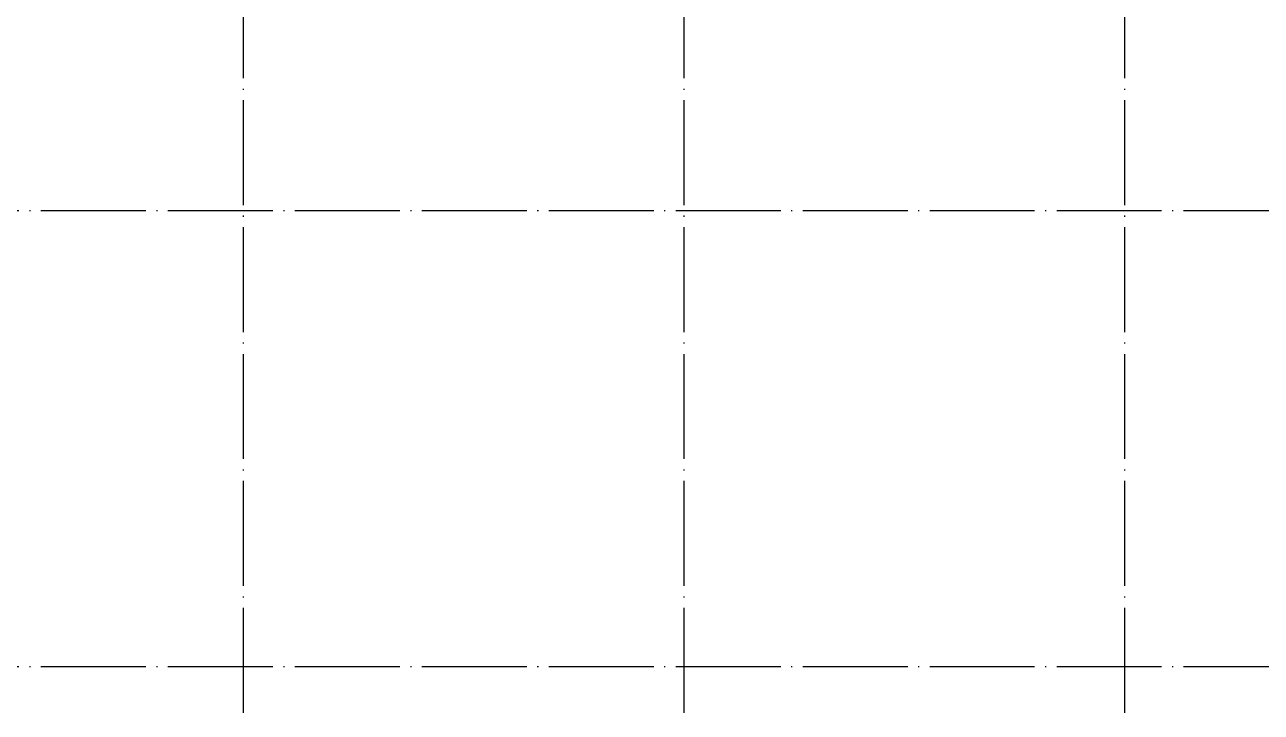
# Model space of a CAD drawing. Extents: x -2209072 to 495824, y -92434 to 572724.
# Drawn here: x 190642 to 214211, y 111230 to 124341 of the extents above; entities that cross this region are included whole.
import ezdxf

# ---------------------------------------------------------------- set-up
doc = ezdxf.new("R2010")
doc.units = 0
doc.header["$LTSCALE"] = 1000
doc.header["$MEASUREMENT"] = 0
doc.linetypes.add('X-104 6#7#平面$0$DOTE', pattern=[2.42, 2, -0.2, 0.02, -0.2])
doc.layers.get('0').update_dxf_attribs({"linetype": 'CONTINUOUS'})
doc.layers.add('X-104 6#7#平面$0$A_AXIS-轴线', color=36, linetype='X-104 6#7#平面$0$DOTE')

# ---------------------------------------------------------------- blocks, each defined once
blk = doc.blocks.new('X-104 6#7#平面$0$dsgdfg')
at = {"layer": 'X-104 6#7#平面$0$A_AXIS-轴线'}
for points in [[(16800, -4500), (16800, 60900)], [(25200, -4500), (25200, 60900)], [(33600, -4500), (33600, 60900)], [(-4000, 31700), (114300, 31700)], [(-4000, 23000), (114300, 23000)]]:
    blk.add_lwpolyline(points, dxfattribs=at)
blk = doc.blocks.new('X-104 6#7#平面')
blk.add_blockref('X-104 6#7#平面$0$dsgdfg', (178012, 89100))

msp = doc.modelspace()

# ---------------------------------------------------------------- block references
msp.add_blockref('X-104 6#7#平面', (0, 0))

doc.saveas('drawing.dxf')
